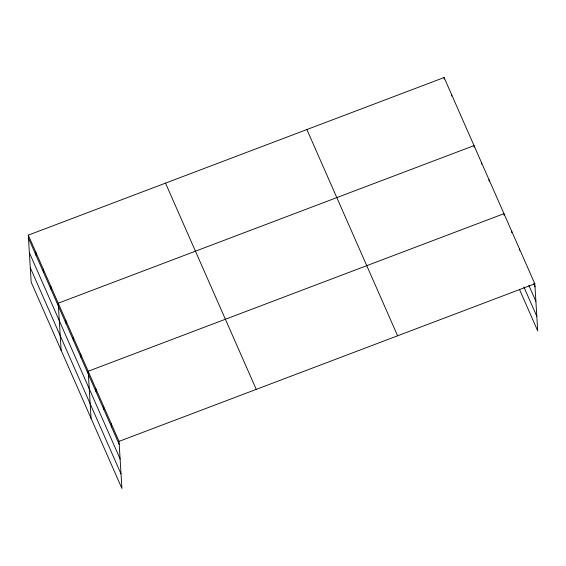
<?xml version="1.0" encoding="UTF-8"?>
<svg xmlns="http://www.w3.org/2000/svg" width="566" height="566" viewBox="0 0 566 566"><rect width="100%" height="100%" fill="white"/><g stroke="black" fill="none" stroke-linecap="round" stroke-linejoin="round"><path stroke-width="0.85" d="M28.3 235.131L119.03 441.381L121.909 488.458L31.18 282.208L28.3 235.131L444.091 77.542L534.82 283.792L537.7 330.869L519.475 289.431M119.03 441.381L534.82 283.792M533.604 283.644L535.004 286.835M528.885 285.427L535.896 301.367M523.84 286.856L536.809 316.337M306.878 129.543L397.608 335.801M165.513 183.129L256.242 389.38M28.484 238.166L119.214 444.416M29.375 252.698L120.105 458.948M30.288 267.668L121.018 473.926M519.397 248.736L519.489 250.25M511.685 231.204L511.777 232.718M504.065 215.186L503.973 213.672L88.183 371.254L91.062 418.331M489.003 179.641L489.095 181.155M481.517 162.619L481.609 164.14M474.124 147.125L474.032 145.604L58.241 303.192L61.121 350.269M451.576 94.557L451.668 96.079M444.091 77.542L444.183 79.063M111.318 423.849L111.502 426.884M103.606 406.317L103.79 409.352M95.895 388.785L96.079 391.821M80.697 354.238L80.881 357.273M73.212 337.223L73.396 340.258M65.727 320.207L65.911 323.243M50.756 286.177L50.94 289.212M43.271 269.161L43.455 272.196M35.785 252.146L35.969 255.181"/></g></svg>
